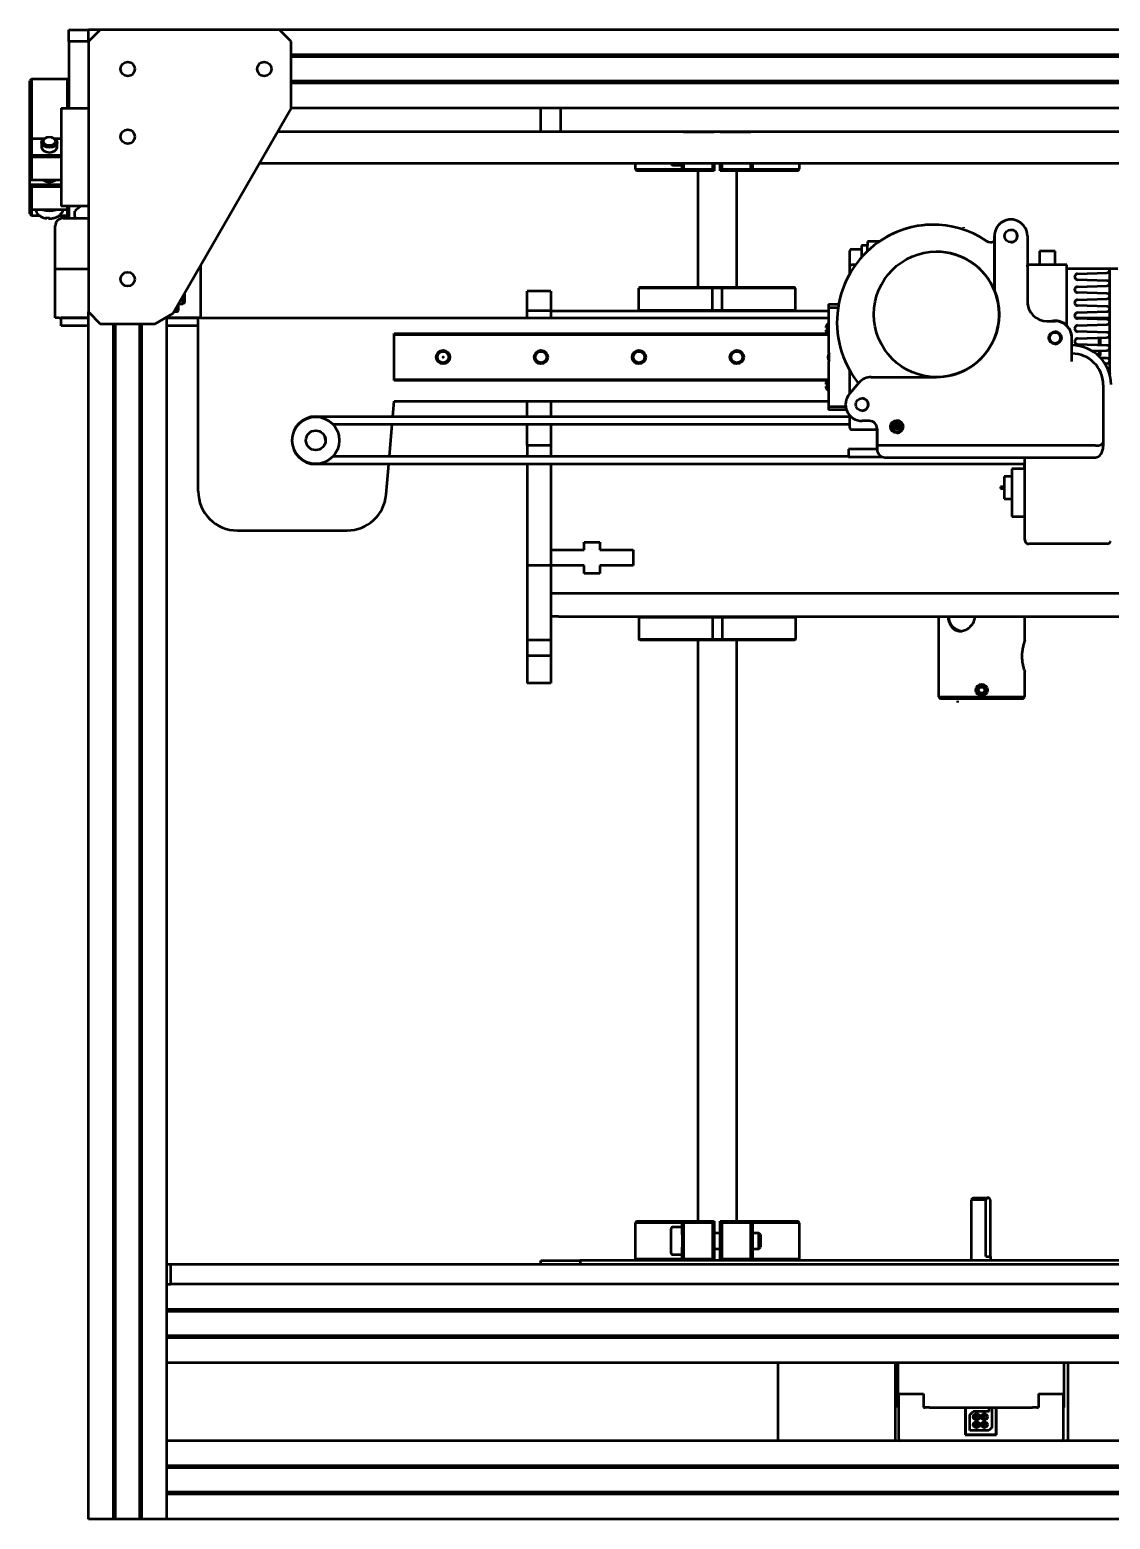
# Model space of a CAD drawing. Header units: millimetres. Extents: x -1615 to 4166, y 5 to 3174.
# Drawn here: x -453.9 to -270, y 2323.9 to 2577.2 of the extents above; entities that cross this region are included whole.
import ezdxf

# ---------------------------------------------------------------- set-up
doc = ezdxf.new("R2010")
doc.units = ezdxf.units.MM
doc.header["$LTSCALE"] = 0.25
doc.header["$PDSIZE"] = -1
doc.layers.add('Net dam', color=7, linetype='Continuous', lineweight=50)

msp = doc.modelspace()

# ---------------------------------------------------------------- linework, layer by layer
at = {"layer": 'Net dam'}
for p, q in [((-447.252, 2577.228), (-443.919, 2577.228)), ((-447.252, 2575.228), (-447.252, 2577.228)), ((-441.919, 2577.228), (-443.919, 2575.228)), ((-441.919, 2577.228), (-443.919, 2577.228)), ((-443.919, 2576.228), (-443.919, 2577.228)), ((-411.416, 2577.228), (-441.919, 2577.228)), ((-409.416, 2575.228), (-411.416, 2577.228)), ((-172.422, 2577.228), (-411.416, 2577.228)), ((-443.919, 2575.228), (-447.252, 2575.228)), ((-447.252, 2575.228), (-447.252, 2563.895)), ((-443.919, 2575.228), (-443.919, 2576.228)), ((-443.919, 2575.228), (-443.919, 2529.228)), ((-409.416, 2563.895), (-409.416, 2575.228)), ((-174.422, 2572.962), (-409.416, 2572.962)), ((-174.422, 2572.628), (-409.416, 2572.628)), ((-453.652, 2568.817), (-453.919, 2568.55)), ((-447.519, 2568.817), (-453.652, 2568.817)), ((-453.652, 2568.817), (-453.652, 2564.263)), ((-447.252, 2568.55), (-447.519, 2568.817)), ((-447.519, 2564.263), (-447.519, 2568.817)), ((-453.919, 2564.361), (-453.919, 2568.55)), ((-174.422, 2568.495), (-409.416, 2568.495)), ((-174.422, 2568.162), (-409.416, 2568.162)), ((-453.919, 2558.623), (-453.919, 2564.361)), ((-453.652, 2564.263), (-453.652, 2558.706)), ((-448.586, 2563.895), (-448.586, 2547.228)), ((-448.586, 2563.895), (-443.919, 2563.895)), ((-447.519, 2563.895), (-447.519, 2564.263)), ((-429.586, 2528.96), (-409.416, 2563.895)), ((-174.422, 2563.895), (-409.416, 2563.895)), ((-366.919, 2559.895), (-366.919, 2563.895)), ((-363.586, 2563.895), (-363.586, 2559.895)), ((-453.919, 2558.623), (-453.652, 2558.706)), ((-451.443, 2558.706), (-453.652, 2558.706)), ((-453.652, 2558.706), (-453.652, 2555.92)), ((-451.203, 2558.816), (-451.352, 2558.75)), ((-449.819, 2558.75), (-449.968, 2558.816)), ((-448.586, 2558.706), (-449.729, 2558.706)), ((-172.112, 2559.895), (-411.725, 2559.895)), ((-363.586, 2559.895), (-366.919, 2559.895)), ((-342.652, 2559.895), (-363.586, 2559.895)), ((-342.652, 2559.895), (-337.419, 2559.895)), ((-336.419, 2559.895), (-337.419, 2559.895)), ((-336.419, 2559.895), (-331.186, 2559.895)), ((-252.652, 2559.895), (-331.186, 2559.895)), ((-453.919, 2555.713), (-453.919, 2558.623)), ((-451.919, 2558.059), (-451.919, 2557.228)), ((-449.252, 2557.228), (-449.252, 2558.059)), ((-453.919, 2555.713), (-453.652, 2555.92)), ((-453.919, 2555.713), (-453.652, 2555.544)), ((-453.919, 2551.663), (-453.919, 2555.713)), ((-453.652, 2555.544), (-453.652, 2555.92)), ((-453.652, 2555.92), (-448.586, 2555.92)), ((-448.586, 2555.544), (-453.652, 2555.544)), ((-453.652, 2555.544), (-453.652, 2551.7)), ((-414.805, 2554.562), (-171.919, 2554.562)), ((-350.919, 2554.562), (-350.919, 2553.495)), ((-344.786, 2554.495), (-344.786, 2554.562)), ((-344.519, 2554.228), (-342.919, 2554.228)), ((-342.919, 2553.228), (-342.919, 2554.562)), ((-342.652, 2554.562), (-342.652, 2553.495)), ((-337.686, 2553.495), (-337.686, 2554.562)), ((-337.419, 2554.562), (-337.419, 2553.228)), ((-336.419, 2553.228), (-336.419, 2554.562)), ((-336.152, 2554.562), (-336.152, 2553.495)), ((-331.186, 2553.495), (-331.186, 2554.562)), ((-330.919, 2554.562), (-330.919, 2553.228)), ((-322.919, 2553.495), (-322.919, 2554.562)), ((-453.919, 2551.663), (-453.652, 2551.7)), ((-448.586, 2551.663), (-453.919, 2551.663)), ((-453.919, 2550.889), (-453.919, 2551.663)), ((-453.652, 2551.7), (-448.586, 2551.7)), ((-350.919, 2553.495), (-350.652, 2553.228)), ((-350.919, 2553.495), (-348.605, 2553.495)), ((-348.523, 2553.228), (-350.652, 2553.228)), ((-348.605, 2553.495), (-342.919, 2553.495)), ((-342.919, 2553.228), (-348.523, 2553.228)), ((-342.919, 2553.228), (-342.652, 2553.495)), ((-337.419, 2553.228), (-342.919, 2553.228)), ((-342.652, 2553.495), (-337.686, 2553.495)), ((-340.252, 2553.228), (-340.252, 2533.425)), ((-337.419, 2553.228), (-337.686, 2553.495)), ((-336.419, 2553.228), (-336.152, 2553.495)), ((-330.919, 2553.228), (-336.419, 2553.228)), ((-336.152, 2553.495), (-331.186, 2553.495)), ((-333.586, 2533.425), (-333.586, 2553.228)), ((-331.186, 2553.495), (-330.919, 2553.228)), ((-330.919, 2553.495), (-325.233, 2553.495)), ((-325.314, 2553.228), (-330.919, 2553.228)), ((-323.186, 2553.228), (-325.314, 2553.228)), ((-325.233, 2553.495), (-322.919, 2553.495)), ((-323.186, 2553.228), (-322.919, 2553.495)), ((-453.652, 2550.514), (-453.919, 2550.889)), ((-453.919, 2546.838), (-453.919, 2550.889)), ((-453.919, 2550.889), (-448.586, 2550.889)), ((-453.652, 2550.514), (-453.652, 2546.67)), ((-448.586, 2550.514), (-453.652, 2550.514)), ((-453.652, 2546.67), (-453.919, 2546.838)), ((-453.652, 2546.632), (-453.919, 2546.838)), ((-453.919, 2546.398), (-453.919, 2546.838)), ((-453.919, 2545.906), (-453.919, 2546.398)), ((-453.652, 2546.67), (-447.519, 2546.67)), ((-453.652, 2546.632), (-453.652, 2546.67)), ((-447.252, 2546.632), (-453.652, 2546.632)), ((-453.652, 2546.632), (-453.652, 2546.174)), ((-453.652, 2546.174), (-453.652, 2545.639)), ((-443.919, 2547.228), (-448.586, 2547.228)), ((-447.519, 2546.67), (-447.519, 2547.228)), ((-447.252, 2546.632), (-447.519, 2546.67)), ((-447.519, 2546.174), (-447.519, 2546.632)), ((-447.519, 2545.639), (-447.519, 2546.174)), ((-447.252, 2547.228), (-447.252, 2546.632)), ((-447.252, 2546.632), (-447.252, 2545.196)), ((-453.919, 2545.906), (-453.652, 2545.639)), ((-453.652, 2545.639), (-452.285, 2545.639)), ((-450.586, 2545.187), (-451.208, 2545.248)), ((-449.586, 2536.562), (-449.586, 2543.863)), ((-448.879, 2545.639), (-447.519, 2545.639)), ((-448.252, 2545.196), (-443.919, 2545.196)), ((-447.519, 2545.639), (-447.252, 2545.906)), ((-446.252, 2545.475), (-446.252, 2545.196)), ((-300.161, 2544.075), (-300.162, 2544.075)), ((-295.012, 2543.681), (-295.012, 2543.517)), ((-286.946, 2544.962), (-286.946, 2544.962)), ((-311.367, 2541.228), (-311.367, 2540.562)), ((-309.327, 2541.228), (-311.367, 2541.228)), ((-289.746, 2542.162), (-289.746, 2532.881)), ((-289.745, 2532.881), (-289.745, 2542.162)), ((-284.146, 2542.162), (-284.146, 2531.012)), ((-314.367, 2536.895), (-314.367, 2539.562)), ((-314.034, 2539.895), (-312.367, 2539.895)), ((-312.367, 2540.562), (-312.367, 2538.534)), ((-311.367, 2540.562), (-312.367, 2540.562)), ((-312.367, 2539.562), (-312.367, 2538.534)), ((-311.367, 2539.572), (-311.367, 2540.562)), ((-282.101, 2539.562), (-282.101, 2537.228)), ((-279.434, 2539.562), (-282.101, 2539.562)), ((-279.434, 2537.228), (-279.434, 2539.562)), ((-449.586, 2536.562), (-448.919, 2536.562)), ((-449.586, 2528.228), (-449.586, 2536.562)), ((-448.919, 2536.562), (-443.919, 2536.562)), ((-425.197, 2536.562), (-424.855, 2536.562)), ((-424.855, 2537.154), (-424.855, 2536.562)), ((-424.855, 2536.562), (-424.855, 2528.228)), ((-314.367, 2535.734), (-314.367, 2536.895)), ((-313.409, 2537.228), (-314.034, 2537.228)), ((-284.101, 2537.028), (-284.146, 2537.028)), ((-277.434, 2537.228), (-284.101, 2537.228)), ((-284.101, 2536.915), (-284.101, 2537.228)), ((-284.101, 2536.915), (-284.101, 2534.028)), ((-277.434, 2536.562), (-277.434, 2537.228)), ((-270.234, 2536.562), (-277.434, 2536.562)), ((-277.434, 2535.67), (-277.434, 2536.562)), ((-275.599, 2535.722), (-270.635, 2535.895)), ((-268.772, 2536.562), (-270.105, 2536.562)), ((-270.105, 2536.462), (-270.105, 2536.562)), ((-270.105, 2533.895), (-270.105, 2536.361)), ((-350.119, 2533.425), (-350.252, 2533.291)), ((-350.119, 2533.425), (-337.673, 2533.425)), ((-337.673, 2533.425), (-337.728, 2533.291)), ((-337.673, 2533.425), (-336.165, 2533.425)), ((-336.11, 2533.291), (-336.165, 2533.425)), ((-336.165, 2533.425), (-323.719, 2533.425)), ((-323.586, 2533.291), (-323.719, 2533.425)), ((-284.101, 2534.028), (-284.101, 2530.463)), ((-277.434, 2531.465), (-277.434, 2535.67)), ((-275.599, 2533.522), (-270.635, 2533.695)), ((-270.628, 2534.548), (-275.592, 2534.722)), ((-270.105, 2518.488), (-270.105, 2533.895)), ((-427.852, 2530.562), (-427.852, 2531.963)), ((-427.586, 2530.828), (-427.852, 2530.562)), ((-427.586, 2532.424), (-427.586, 2530.828)), ((-365.252, 2532.758), (-369.252, 2532.758)), ((-369.252, 2529.425), (-369.252, 2532.758)), ((-365.252, 2532.758), (-365.252, 2529.425)), ((-350.252, 2529.558), (-350.252, 2533.291)), ((-337.728, 2533.291), (-350.252, 2533.291)), ((-337.728, 2529.558), (-337.728, 2533.291)), ((-336.11, 2533.291), (-337.728, 2533.291)), ((-336.11, 2529.558), (-336.11, 2533.291)), ((-323.586, 2533.291), (-336.11, 2533.291)), ((-323.586, 2529.558), (-323.586, 2533.291)), ((-289.746, 2532.881), (-289.745, 2532.881)), ((-277.434, 2526.931), (-277.434, 2531.453)), ((-275.599, 2531.322), (-270.635, 2531.495)), ((-270.628, 2532.348), (-275.592, 2532.522)), ((-443.919, 2529.228), (-441.919, 2527.228)), ((-443.919, 2323.895), (-443.919, 2529.228)), ((-432.586, 2527.228), (-429.586, 2528.96)), ((-430.586, 2363.895), (-430.586, 2528.383)), ((-428.846, 2529.228), (-429.431, 2529.228)), ((-429.281, 2529.488), (-428.586, 2529.488)), ((-428.846, 2529.228), (-428.586, 2529.488)), ((-427.852, 2530.562), (-428.661, 2530.562)), ((-428.586, 2529.488), (-428.586, 2530.562)), ((-365.252, 2529.425), (-369.252, 2529.425)), ((-369.252, 2528.228), (-369.252, 2529.425)), ((-365.252, 2529.425), (-363.919, 2529.425)), ((-365.252, 2529.425), (-365.252, 2528.228)), ((-363.919, 2529.425), (-318.006, 2529.425)), ((-350.119, 2529.425), (-350.252, 2529.558)), ((-350.252, 2529.558), (-337.728, 2529.558)), ((-337.673, 2529.425), (-337.728, 2529.558)), ((-337.728, 2529.558), (-336.11, 2529.558)), ((-336.11, 2529.558), (-336.165, 2529.425)), ((-336.11, 2529.558), (-323.586, 2529.558)), ((-323.586, 2529.558), (-323.719, 2529.425)), ((-318.006, 2530.562), (-316.261, 2530.562)), ((-318.006, 2530.562), (-318.006, 2529.941)), ((-318.006, 2529.941), (-318.006, 2522.291)), ((-316.365, 2529.941), (-318.006, 2529.941)), ((-275.599, 2529.122), (-270.635, 2529.295)), ((-270.628, 2530.148), (-275.592, 2530.322)), ((-270.286, 2529.425), (-270.105, 2529.425)), ((-448.919, 2528.228), (-449.586, 2528.228)), ((-448.919, 2528.228), (-443.919, 2528.228)), ((-448.586, 2526.895), (-448.586, 2528.228)), ((-443.919, 2528.228), (-448.586, 2528.228)), ((-443.919, 2526.895), (-448.586, 2526.895)), ((-441.919, 2527.228), (-432.586, 2527.228)), ((-439.652, 2323.895), (-439.652, 2527.228)), ((-439.319, 2323.895), (-439.319, 2527.228)), ((-435.186, 2323.895), (-435.186, 2527.228)), ((-434.852, 2323.895), (-434.852, 2527.228)), ((-430.586, 2528.228), (-425.522, 2528.228)), ((-425.252, 2528.228), (-430.586, 2528.228)), ((-425.252, 2526.895), (-430.586, 2526.895)), ((-424.855, 2528.228), (-425.252, 2528.228)), ((-425.252, 2526.895), (-425.252, 2528.228)), ((-425.252, 2498.73), (-425.252, 2526.895)), ((-424.855, 2528.228), (-318.006, 2528.228)), ((-280.813, 2527.678), (-279.429, 2527.679)), ((-279.429, 2527.745), (-279.429, 2527.745)), ((-275.909, 2528.228), (-270.105, 2528.228)), ((-275.599, 2526.922), (-270.635, 2527.095)), ((-270.628, 2527.948), (-275.592, 2528.122)), ((-270.628, 2525.748), (-275.592, 2525.922)), ((-391.919, 2525.362), (-391.919, 2525.562)), ((-391.919, 2525.562), (-318.006, 2525.562)), ((-391.919, 2517.762), (-391.919, 2525.362)), ((-318.006, 2525.362), (-391.919, 2525.362)), ((-318.237, 2525.64), (-318.161, 2525.562)), ((-318.216, 2525.645), (-318.231, 2525.645)), ((-276.578, 2524.859), (-276.578, 2524.895)), ((-276.578, 2520.828), (-276.578, 2524.828)), ((-275.599, 2524.722), (-270.635, 2524.895)), ((-270.628, 2523.548), (-275.592, 2523.722)), ((-271.901, 2523.593), (-271.901, 2524.851)), ((-271.701, 2524.695), (-271.858, 2524.852)), ((-271.701, 2523.586), (-271.701, 2524.695)), ((-270.185, 2525.562), (-270.105, 2525.562)), ((-270.105, 2525.362), (-270.105, 2525.362)), ((-317.873, 2522.291), (-318.006, 2522.291)), ((-318.006, 2521.985), (-318.006, 2521.139)), ((-318.006, 2520.833), (-318.006, 2513.182)), ((-318.006, 2520.833), (-317.873, 2520.833)), ((-317.873, 2520.833), (-317.873, 2522.291)), ((-273.142, 2522.607), (-270.635, 2522.695)), ((-272.169, 2521.895), (-271.901, 2521.895)), ((-271.901, 2521.895), (-271.901, 2522.651)), ((-271.901, 2521.895), (-271.767, 2521.895)), ((-271.701, 2521.962), (-271.701, 2522.658)), ((-270.628, 2521.348), (-271.65, 2521.384)), ((-314.367, 2515.363), (-314.367, 2519.256)), ((-310.732, 2518.162), (-299.612, 2518.162)), ((-310.732, 2518.162), (-310.732, 2518.162)), ((-270.96, 2520.484), (-270.635, 2520.495)), ((-391.919, 2517.762), (-318.006, 2517.762)), ((-391.919, 2517.562), (-391.919, 2517.762)), ((-318.006, 2517.562), (-391.919, 2517.562)), ((-318.161, 2517.562), (-318.236, 2517.484)), ((-318.216, 2516.045), (-318.231, 2516.045)), ((-314.4, 2515.325), (-312.752, 2517.236)), ((-312.752, 2517.236), (-314.4, 2515.325)), ((-312.907, 2517.057), (-313.041, 2517.269)), ((-313.04, 2517.269), (-312.906, 2517.058)), ((-271.245, 2516.828), (-271.245, 2507.047)), ((-392.141, 2511.458), (-391.919, 2514.064)), ((-391.919, 2514.064), (-318.006, 2514.064)), ((-369.252, 2511.458), (-369.252, 2514.064)), ((-365.252, 2514.064), (-365.252, 2511.458)), ((-318.006, 2513.182), (-315.061, 2513.182)), ((-318.006, 2513.182), (-318.006, 2512.562)), ((-405.252, 2511.458), (-314.367, 2511.458)), ((-314.918, 2512.562), (-318.006, 2512.562)), ((-314.367, 2509.562), (-314.367, 2511.632)), ((-311.044, 2510.697), (-312.279, 2510.697)), ((-312.279, 2510.697), (-312.279, 2510.697)), ((-306.834, 2509.295), (-306.834, 2510.543)), ((-306.634, 2509.295), (-306.634, 2510.626)), ((-306.434, 2509.295), (-306.434, 2510.66)), ((-306.234, 2509.295), (-306.234, 2510.65)), ((-306.034, 2509.295), (-306.034, 2510.596)), ((-402.327, 2510.125), (-314.367, 2510.125)), ((-392.721, 2504.669), (-392.255, 2510.125)), ((-369.252, 2506.495), (-369.252, 2510.125)), ((-365.252, 2510.125), (-365.252, 2506.495)), ((-314.034, 2509.228), (-309.711, 2509.228)), ((-309.712, 2508.895), (-309.711, 2508.938)), ((-309.712, 2505.895), (-309.712, 2508.895)), ((-309.711, 2506.495), (-309.711, 2509.364)), ((-309.711, 2509.364), (-309.711, 2505.828)), ((-309.711, 2505.895), (-309.711, 2508.895)), ((-307.234, 2509.357), (-307.234, 2510.1)), ((-307.166, 2509.228), (-307.101, 2509.228)), ((-307.034, 2509.295), (-307.101, 2509.228)), ((-307.034, 2509.295), (-307.034, 2510.392)), ((-306.967, 2509.228), (-307.034, 2509.295)), ((-306.967, 2509.228), (-306.901, 2509.228)), ((-306.834, 2509.295), (-306.901, 2509.228)), ((-306.767, 2509.228), (-306.834, 2509.295)), ((-306.767, 2509.228), (-306.701, 2509.228)), ((-306.634, 2509.295), (-306.701, 2509.228)), ((-306.567, 2509.228), (-306.634, 2509.295)), ((-306.567, 2509.228), (-306.501, 2509.228)), ((-306.434, 2509.295), (-306.501, 2509.228)), ((-306.367, 2509.228), (-306.434, 2509.295)), ((-306.367, 2509.228), (-306.301, 2509.228)), ((-306.234, 2509.295), (-306.301, 2509.228)), ((-306.167, 2509.228), (-306.234, 2509.295)), ((-306.167, 2509.228), (-306.101, 2509.228)), ((-306.034, 2509.295), (-306.101, 2509.228)), ((-305.967, 2509.228), (-306.034, 2509.295)), ((-305.967, 2509.228), (-305.901, 2509.228)), ((-305.834, 2509.295), (-305.901, 2509.228)), ((-305.834, 2509.295), (-305.834, 2510.486)), ((-305.767, 2509.228), (-305.834, 2509.295)), ((-305.767, 2509.228), (-305.701, 2509.228)), ((-305.634, 2509.295), (-305.701, 2509.228)), ((-305.634, 2509.295), (-305.634, 2510.291)), ((-305.588, 2509.232), (-305.634, 2509.295)), ((-369.252, 2506.495), (-369.252, 2504.669)), ((-365.252, 2506.495), (-369.252, 2506.495)), ((-365.252, 2506.495), (-365.252, 2504.669)), ((-314.579, 2505.895), (-314.579, 2504.562)), ((-309.711, 2505.895), (-314.579, 2505.895)), ((-272.578, 2506.495), (-309.711, 2506.495)), ((-309.711, 2506.495), (-309.711, 2505.828)), ((-271.245, 2507.047), (-271.245, 2506.381)), ((-284.616, 2503.336), (-405.252, 2503.336)), ((-403.02, 2504.078), (-403.019, 2504.078)), ((-314.579, 2504.669), (-402.327, 2504.669)), ((-393.276, 2498.163), (-392.835, 2503.336)), ((-369.252, 2503.336), (-369.252, 2491.113)), ((-365.252, 2503.336), (-365.252, 2491.113)), ((-308.794, 2504.562), (-314.579, 2504.562)), ((-308.378, 2504.495), (-272.579, 2504.495)), ((-284.579, 2503.611), (-284.616, 2503.599)), ((-284.616, 2502.562), (-284.616, 2503.599)), ((-284.579, 2500.416), (-284.579, 2504.495)), ((-286.767, 2501.262), (-288.101, 2501.262)), ((-288.101, 2501.262), (-288.101, 2497.462)), ((-284.579, 2502.562), (-286.767, 2502.562)), ((-286.767, 2502.562), (-286.767, 2500.562)), ((-286.767, 2500.562), (-286.767, 2496.428)), ((-284.579, 2496.174), (-284.579, 2500.416)), ((-288.101, 2499.49), (-288.701, 2499.49)), ((-288.701, 2499.49), (-288.701, 2499.233)), ((-288.701, 2499.233), (-288.101, 2499.233)), ((-288.101, 2497.462), (-286.767, 2497.462)), ((-286.767, 2496.428), (-286.767, 2494.428)), ((-284.579, 2490.475), (-284.579, 2497.023)), ((-284.579, 2492.232), (-284.579, 2496.174)), ((-286.767, 2494.428), (-284.579, 2494.428)), ((-418.586, 2492.064), (-399.919, 2492.064)), ((-369.252, 2491.113), (-369.252, 2486.091)), ((-365.252, 2491.113), (-365.252, 2486.091)), ((-284.579, 2490.475), (-284.579, 2492.232)), ((-365.252, 2488.758), (-359.586, 2488.758)), ((-359.586, 2490.091), (-356.919, 2490.091)), ((-359.586, 2488.758), (-359.586, 2490.091)), ((-356.919, 2490.091), (-356.919, 2488.758)), ((-356.919, 2488.758), (-351.252, 2488.758)), ((-351.252, 2488.758), (-351.252, 2486.091)), ((-270.579, 2489.808), (-283.912, 2489.808)), ((-283.912, 2489.808), (-283.912, 2489.808)), ((-365.252, 2486.091), (-369.252, 2486.091)), ((-369.252, 2486.091), (-369.252, 2482.091)), ((-359.586, 2486.091), (-365.252, 2486.091)), ((-365.252, 2486.091), (-365.252, 2482.091)), ((-359.586, 2484.758), (-359.586, 2486.091)), ((-351.252, 2486.091), (-356.919, 2486.091)), ((-356.919, 2486.091), (-356.919, 2484.758)), ((-356.919, 2484.758), (-359.586, 2484.758)), ((-369.252, 2482.091), (-369.252, 2473.425)), ((-365.252, 2482.091), (-365.252, 2473.425)), ((-365.252, 2481.425), (-363.919, 2481.425)), ((-363.919, 2481.425), (-219.919, 2481.425)), ((-363.919, 2477.425), (-365.252, 2477.425)), ((-363.919, 2477.425), (-219.919, 2477.425)), ((-350.119, 2477.425), (-350.252, 2477.291)), ((-337.728, 2477.291), (-350.252, 2477.291)), ((-350.252, 2477.291), (-350.252, 2473.558)), ((-337.673, 2477.425), (-337.728, 2477.291)), ((-336.11, 2477.291), (-337.728, 2477.291)), ((-337.728, 2477.291), (-337.728, 2473.558)), ((-336.11, 2477.291), (-336.165, 2477.425)), ((-323.586, 2477.291), (-336.11, 2477.291)), ((-336.11, 2477.291), (-336.11, 2473.558)), ((-323.586, 2477.291), (-323.719, 2477.425)), ((-323.586, 2477.291), (-323.586, 2473.558)), ((-299.252, 2477.425), (-299.252, 2463.758)), ((-284.586, 2473.358), (-284.586, 2477.425)), ((-365.252, 2473.425), (-369.252, 2473.425)), ((-369.252, 2473.425), (-369.252, 2470.758)), ((-365.252, 2473.425), (-365.252, 2470.758)), ((-350.252, 2473.558), (-337.728, 2473.558)), ((-350.119, 2473.425), (-350.252, 2473.558)), ((-337.673, 2473.425), (-350.119, 2473.425)), ((-340.252, 2473.425), (-340.252, 2374.562)), ((-337.728, 2473.558), (-336.11, 2473.558)), ((-337.673, 2473.425), (-337.728, 2473.558)), ((-336.165, 2473.425), (-337.673, 2473.425)), ((-336.11, 2473.558), (-336.165, 2473.425)), ((-323.719, 2473.425), (-336.165, 2473.425)), ((-336.11, 2473.558), (-323.586, 2473.558)), ((-333.586, 2374.562), (-333.586, 2473.425)), ((-323.586, 2473.558), (-323.719, 2473.425)), ((-365.252, 2470.758), (-369.252, 2470.758)), ((-369.252, 2470.758), (-369.252, 2466.091)), ((-365.252, 2470.758), (-365.252, 2466.091)), ((-284.586, 2463.758), (-284.586, 2468.061)), ((-365.252, 2466.091), (-369.252, 2466.091)), ((-292.208, 2465.425), (-292.496, 2464.925)), ((-292.208, 2465.425), (-291.63, 2465.425)), ((-291.63, 2465.425), (-291.342, 2464.925)), ((-299.252, 2463.758), (-298.919, 2463.425)), ((-299.252, 2463.758), (-284.586, 2463.758)), ((-284.919, 2463.425), (-298.919, 2463.425)), ((-296.04, 2463.425), (-296.04, 2463.318)), ((-296.04, 2463.078), (-296.04, 2462.81)), ((-292.208, 2464.425), (-292.496, 2464.925)), ((-292.208, 2464.425), (-291.63, 2464.425)), ((-291.63, 2464.425), (-291.342, 2464.925)), ((-284.919, 2463.425), (-284.586, 2463.758)), ((-293.373, 2378.562), (-293.706, 2378.228)), ((-293.706, 2378.228), (-293.706, 2367.895)), ((-291.238, 2378.228), (-293.706, 2378.228)), ((-293.373, 2378.562), (-290.825, 2378.562)), ((-291.238, 2368.562), (-291.238, 2378.228)), ((-290.825, 2378.562), (-290.706, 2378.562)), ((-290.565, 2378.42), (-290.706, 2378.562)), ((-290.412, 2368.562), (-290.412, 2378.228)), ((-350.652, 2374.562), (-350.919, 2374.295)), ((-350.919, 2374.295), (-350.919, 2368.162)), ((-348.605, 2374.295), (-350.919, 2374.295)), ((-350.652, 2374.562), (-348.523, 2374.562)), ((-342.919, 2374.295), (-348.605, 2374.295)), ((-348.523, 2374.562), (-342.652, 2374.562)), ((-342.919, 2374.295), (-342.652, 2374.562)), ((-342.919, 2374.295), (-342.652, 2374.295)), ((-342.919, 2372.311), (-342.919, 2374.295)), ((-342.652, 2374.295), (-342.652, 2374.562)), ((-342.652, 2374.562), (-337.419, 2374.562)), ((-337.686, 2374.295), (-342.652, 2374.295)), ((-342.652, 2374.295), (-342.652, 2368.162)), ((-337.686, 2374.295), (-337.419, 2374.562)), ((-337.686, 2368.162), (-337.686, 2374.295)), ((-337.419, 2374.562), (-337.419, 2367.895)), ((-336.419, 2374.562), (-331.186, 2374.562)), ((-336.419, 2374.562), (-336.152, 2374.295)), ((-336.419, 2367.895), (-336.419, 2374.562)), ((-331.186, 2374.295), (-336.152, 2374.295)), ((-336.152, 2374.295), (-336.152, 2368.162)), ((-331.186, 2374.562), (-331.186, 2374.295)), ((-331.186, 2374.562), (-330.919, 2374.295)), ((-331.186, 2374.562), (-325.314, 2374.562)), ((-331.186, 2368.162), (-331.186, 2374.295)), ((-331.186, 2374.295), (-330.919, 2374.295)), ((-330.919, 2374.295), (-330.919, 2367.895)), ((-325.233, 2374.295), (-330.919, 2374.295)), ((-325.314, 2374.562), (-323.186, 2374.562)), ((-322.919, 2374.295), (-325.233, 2374.295)), ((-322.919, 2374.295), (-323.186, 2374.562)), ((-322.919, 2368.162), (-322.919, 2374.295)), ((-344.786, 2371.228), (-344.786, 2373.295)), ((-344.786, 2369.162), (-344.786, 2371.228)), ((-342.919, 2373.562), (-344.519, 2373.562)), ((-342.919, 2372.311), (-342.919, 2370.145)), ((-336.419, 2372.562), (-337.419, 2372.562)), ((-329.846, 2372.562), (-330.919, 2372.562)), ((-329.586, 2372.302), (-329.846, 2372.562)), ((-329.846, 2369.895), (-329.846, 2372.562)), ((-329.586, 2372.302), (-329.586, 2370.155)), ((-344.519, 2368.895), (-342.919, 2368.895)), ((-342.919, 2367.895), (-342.919, 2370.145)), ((-337.419, 2369.895), (-336.419, 2369.895)), ((-330.919, 2369.895), (-329.846, 2369.895)), ((-329.846, 2369.895), (-329.586, 2370.155)), ((-429.919, 2367.228), (-430.586, 2367.228)), ((-429.919, 2363.895), (-429.919, 2367.228)), ((-153.919, 2367.228), (-429.919, 2367.228)), ((-366.919, 2367.228), (-366.919, 2367.895)), ((-366.919, 2367.895), (-360.252, 2367.895)), ((-360.252, 2367.895), (-360.252, 2367.228)), ((-223.586, 2367.895), (-360.252, 2367.895)), ((-350.919, 2368.162), (-350.652, 2367.895)), ((-350.919, 2368.162), (-348.605, 2368.162)), ((-348.605, 2368.162), (-342.919, 2368.162)), ((-342.919, 2367.895), (-342.652, 2368.162)), ((-342.652, 2368.162), (-337.686, 2368.162)), ((-337.419, 2367.895), (-337.686, 2368.162)), ((-336.419, 2367.895), (-336.152, 2368.162)), ((-336.152, 2368.162), (-331.186, 2368.162)), ((-331.186, 2368.162), (-330.919, 2367.895)), ((-330.919, 2368.162), (-325.233, 2368.162)), ((-325.233, 2368.162), (-322.919, 2368.162)), ((-323.186, 2367.895), (-322.919, 2368.162)), ((-291.238, 2368.562), (-290.373, 2368.562)), ((-290.373, 2367.895), (-290.373, 2368.562)), ((-430.586, 2363.895), (-429.919, 2363.895)), ((-430.586, 2362.895), (-430.586, 2363.895)), ((-153.919, 2363.895), (-429.919, 2363.895)), ((-430.586, 2359.762), (-430.586, 2362.895)), ((-430.586, 2359.628), (-430.586, 2359.762)), ((-430.586, 2359.628), (-153.252, 2359.628)), ((-430.586, 2359.495), (-430.586, 2359.628)), ((-430.586, 2359.428), (-430.586, 2359.495)), ((-430.586, 2359.295), (-430.586, 2359.428)), ((-430.586, 2359.295), (-153.252, 2359.295)), ((-430.586, 2355.162), (-430.586, 2359.295)), ((-430.586, 2355.162), (-153.252, 2355.162)), ((-430.586, 2355.028), (-430.586, 2355.162)), ((-430.586, 2354.962), (-430.586, 2355.028)), ((-430.586, 2354.828), (-430.586, 2354.962)), ((-430.586, 2354.828), (-153.252, 2354.828)), ((-430.586, 2354.695), (-430.586, 2354.828)), ((-430.586, 2351.562), (-430.586, 2354.695)), ((-430.586, 2350.562), (-430.586, 2351.562)), ((-430.586, 2350.562), (-153.252, 2350.562)), ((-430.586, 2337.228), (-430.586, 2350.562)), ((-326.586, 2350.562), (-326.586, 2337.228)), ((-306.586, 2337.228), (-306.586, 2350.562)), ((-306.139, 2342.895), (-306.139, 2350.562)), ((-277.94, 2350.562), (-277.94, 2342.895)), ((-277.252, 2350.562), (-277.252, 2337.228)), ((-306.04, 2337.562), (-306.04, 2345.228)), ((-306.04, 2345.228), (-305.649, 2345.228)), ((-305.649, 2345.228), (-303.897, 2345.228)), ((-303.897, 2345.228), (-302.954, 2345.228)), ((-302.954, 2345.228), (-301.8, 2345.228)), ((-301.8, 2345.228), (-301.8, 2342.895)), ((-282.279, 2345.228), (-282.279, 2342.895)), ((-282.279, 2345.228), (-281.125, 2345.228)), ((-281.125, 2345.228), (-280.182, 2345.228)), ((-280.182, 2345.228), (-278.43, 2345.228)), ((-278.43, 2345.228), (-278.04, 2345.228)), ((-278.04, 2345.228), (-278.04, 2337.562)), ((-306.04, 2342.895), (-306.139, 2342.895)), ((-301.8, 2342.895), (-301.517, 2342.895)), ((-300.794, 2342.895), (-301.517, 2342.895)), ((-300.794, 2342.895), (-294.632, 2342.895)), ((-294.706, 2342.895), (-294.706, 2338.228)), ((-294.632, 2338.314), (-294.632, 2342.895)), ((-294.632, 2342.895), (-290.643, 2342.895)), ((-293.965, 2341.65), (-293.387, 2342.228)), ((-293.965, 2338.981), (-293.965, 2341.65)), ((-290.643, 2342.228), (-293.387, 2342.228)), ((-290.643, 2342.228), (-290.643, 2342.895)), ((-290.643, 2342.895), (-290.11, 2342.895)), ((-290.11, 2339.559), (-290.11, 2342.895)), ((-290.11, 2342.895), (-289.443, 2342.895)), ((-289.443, 2338.314), (-289.443, 2342.895)), ((-289.443, 2342.895), (-283.285, 2342.895)), ((-289.373, 2338.228), (-289.373, 2342.895)), ((-282.562, 2342.895), (-283.285, 2342.895)), ((-282.562, 2342.895), (-282.279, 2342.895)), ((-277.94, 2342.895), (-278.04, 2342.895)), ((-294.632, 2338.314), (-289.443, 2338.314)), ((-290.688, 2338.981), (-293.965, 2338.981)), ((-290.11, 2339.559), (-290.688, 2338.981)), ((-153.252, 2337.228), (-430.586, 2337.228)), ((-430.586, 2336.228), (-430.586, 2337.228)), ((-430.586, 2333.095), (-430.586, 2336.228)), ((-294.706, 2338.228), (-289.373, 2338.228)), ((-430.586, 2332.962), (-430.586, 2333.095)), ((-153.252, 2332.962), (-430.586, 2332.962)), ((-430.586, 2332.828), (-430.586, 2332.962)), ((-430.586, 2332.762), (-430.586, 2332.828)), ((-430.586, 2332.628), (-430.586, 2332.762)), ((-153.252, 2332.628), (-430.586, 2332.628)), ((-430.586, 2328.495), (-430.586, 2332.628)), ((-153.252, 2328.495), (-430.586, 2328.495)), ((-430.586, 2328.362), (-430.586, 2328.495)), ((-430.586, 2328.295), (-430.586, 2328.362)), ((-430.586, 2328.162), (-430.586, 2328.295)), ((-153.252, 2328.162), (-430.586, 2328.162)), ((-430.586, 2328.028), (-430.586, 2328.162)), ((-430.586, 2324.895), (-430.586, 2328.028)), ((-442.919, 2323.895), (-443.919, 2323.895)), ((-439.786, 2323.895), (-442.919, 2323.895)), ((-439.652, 2323.895), (-439.786, 2323.895)), ((-439.519, 2323.895), (-439.652, 2323.895)), ((-439.452, 2323.895), (-439.519, 2323.895)), ((-439.319, 2323.895), (-439.452, 2323.895)), ((-438.593, 2323.895), (-439.319, 2323.895)), ((-435.912, 2323.895), (-438.593, 2323.895)), ((-435.186, 2323.895), (-435.912, 2323.895)), ((-435.052, 2323.895), (-435.186, 2323.895)), ((-434.986, 2323.895), (-435.052, 2323.895)), ((-434.852, 2323.895), (-434.986, 2323.895)), ((-434.719, 2323.895), (-434.852, 2323.895)), ((-431.586, 2323.895), (-434.719, 2323.895)), ((-430.586, 2323.895), (-431.586, 2323.895)), ((-430.586, 2323.895), (-430.586, 2324.895)), ((-153.252, 2323.895), (-430.586, 2323.895))]:
    msp.add_line(p, q, dxfattribs=at)
at = {"layer": 'Net dam', "flags": 128}
for points in [[(-449.819, 2558.75), (-449.643, 2558.656), (-449.354, 2558.382), (-449.252, 2558.059), (-449.354, 2557.736), (-449.643, 2557.462), (-450.075, 2557.279), (-450.586, 2557.215), (-451.096, 2557.279), (-451.528, 2557.462), (-451.817, 2557.736), (-451.919, 2558.059), (-451.817, 2558.382), (-451.528, 2558.656), (-451.352, 2558.75)], [(-450.586, 2558.94), (-450.996, 2558.888), (-451.345, 2558.741), (-451.577, 2558.52), (-451.659, 2558.26), (-451.577, 2558), (-451.345, 2557.78), (-450.996, 2557.632), (-450.586, 2557.581), (-450.175, 2557.632), (-449.827, 2557.78), (-449.594, 2558), (-449.512, 2558.26), (-449.594, 2558.52), (-449.827, 2558.741), (-450.175, 2558.888), (-450.586, 2558.94)], [(-451.919, 2557.228), (-451.817, 2556.905), (-451.528, 2556.631), (-451.096, 2556.448), (-450.586, 2556.384), (-450.075, 2556.448), (-449.643, 2556.631), (-449.354, 2556.905), (-449.252, 2557.228), (-449.252, 2557.228)], [(-279.429, 2527.745), (-279.429, 2527.745), (-280.042, 2527.678)], [(-270.105, 2518.761), (-270.126, 2518.667), (-270.141, 2518.626)], [(-403.586, 2507.397), (-403.712, 2508.035), (-403.72, 2508.053)]]:
    msp.add_lwpolyline(points, dxfattribs=at)
at = {"layer": 'Net dam'}
for centre, radius in [((-437.252, 2570.562), 1.212), ((-414.011, 2570.562), 1.212), ((-437.252, 2559.043), 1.212), ((-286.946, 2542.162), 1.067), ((-299.612, 2528.828), 10.667), ((-437.252, 2534.809), 1.212), ((-279.429, 2524.828), 1.067), ((-279.429, 2524.828), 0.933), ((-383.586, 2521.562), 1.167), ((-383.586, 2521.562), 0.967), ((-366.919, 2521.562), 1.167), ((-366.919, 2521.562), 0.967), ((-350.252, 2521.562), 1.167), ((-350.252, 2521.562), 0.967), ((-333.586, 2521.562), 1.167), ((-333.586, 2521.562), 0.967), ((-312.279, 2513.497), 1.067), ((-405.252, 2507.397), 4), ((-306.378, 2509.728), 1.067), ((-306.378, 2509.728), 0.933), ((-405.252, 2507.397), 1.667), ((-291.919, 2464.925), 1), ((-291.919, 2464.925), 0.813), ((-292.804, 2341.302), 0.538), ((-292.804, 2341.302), 0.186), ((-291.471, 2341.302), 0.538), ((-291.471, 2341.302), 0.186), ((-292.804, 2339.968), 0.538), ((-292.804, 2339.968), 0.186), ((-291.471, 2339.968), 0.538), ((-291.471, 2339.968), 0.186)]:
    msp.add_circle(centre, radius, dxfattribs=at)
for centre, radius, start, end in [((-344.519, 2554.495), 0.267, 180, 270), ((-450.586, 2553.105), 1.773, 234.4145, 305.5855), ((-451.664, 2546.8), 1.264, 187.64684, 234.64488), ((-450.586, 2550.007), 3.545, 252.2067, 287.7933), ((-449.497, 2546.796), 1.253, 306.68653, 352.46527), ((-437.252, 2536.562), 13.333, 126.8699, 132.45415), ((-448.252, 2543.863), 1.333, 90, 180), ((-300.162, 2527.9), 16.175, 90, 125.6602), ((-300.161, 2527.9), 16.175, 56.12212, 125.6602), ((-286.946, 2542.162), 2.8, 90, 180.00541), ((-286.946, 2542.162), 2.8, 0.00541, 180.00541), ((-299.871, 2527.495), 16.674, 125.6602, 217.82911), ((-299.871, 2527.495), 16.674, 125.6602, 217.82911), ((-290.402, 2542.436), 1.333, 236.12212, 299.47913), ((-290.402, 2542.436), 1.333, 270, 299.51021), ((-286.946, 2542.162), 1.067, 0.00541, 90), ((-286.946, 2542.162), 1.067, 270, 0.00541), ((-314.034, 2539.562), 0.333, 90, 180), ((-299.612, 2528.828), 10.667, 21.44284, 90), ((-314.034, 2536.895), 0.333, 90, 180), ((-270.635, 2536.429), 0.534, 270, 359.83573), ((-270.234, 2536.428), 0.133, 359.83573, 90), ((-275.601, 2535.222), 0.5, 89.77602, 271), ((-275.601, 2533.022), 0.5, 89.77602, 271), ((-270.635, 2534.229), 0.534, 270, 352.65224), ((-270.557, 2534.098), 0.456, 7.95627, 98.97322), ((-299.612, 2528.828), 10.667, 270, 22.3291), ((-299.612, 2528.828), 10.667, 270, 22.3291), ((-280.813, 2531.012), 3.333, 180.00541, 270.00125), ((-275.601, 2530.822), 0.5, 89.77602, 271), ((-270.635, 2532.029), 0.534, 270, 352.65224), ((-270.557, 2531.898), 0.456, 7.95627, 98.97322), ((-299.612, 2528.828), 10.667, 359.81234, 4.47901), ((-275.601, 2528.622), 0.5, 89.77602, 271), ((-270.635, 2529.829), 0.534, 270, 352.65224), ((-270.557, 2529.698), 0.456, 7.95627, 98.97322), ((-317.406, 2526.362), 1.081, 138.46735, 169.16175), ((-317.406, 2526.362), 1.081, 190.83825, 221.53265), ((-317.406, 2526.362), 0.834, 165.89948, 194.10052), ((-317.406, 2526.362), 1.1, 123.05573, 138.95261), ((-279.429, 2524.895), 2.85, 0.00541, 102.41783), ((-279.429, 2524.828), 2.85, 0.00541, 90.00125), ((-279.429, 2524.828), 1.067, 270, 90), ((-279.429, 2524.828), 0.933, 270, 90), ((-275.601, 2526.422), 0.5, 89.77602, 271), ((-270.635, 2527.629), 0.534, 270, 352.65224), ((-270.557, 2527.498), 0.456, 7.95627, 98.97322), ((-270.557, 2525.298), 0.456, 7.95627, 98.97322), ((-276.579, 2516.895), 6.667, 0.00541, 89.99966), ((-275.601, 2524.222), 0.5, 89.77602, 271), ((-270.635, 2525.429), 0.534, 270, 352.65224), ((-270.557, 2523.098), 0.456, 7.95627, 98.97322), ((-316.919, 2521.562), 1.167, 144.85513, 215.14487), ((-276.578, 2516.828), 5.333, 0.00541, 90), ((-270.635, 2523.229), 0.534, 270, 352.65224), ((-270.635, 2521.029), 0.534, 270, 352.65224), ((-270.557, 2520.898), 0.456, 7.95627, 98.97322), ((-310.732, 2515.495), 2.667, 90, 139.23136), ((-310.732, 2515.495), 2.667, 90, 139.23136), ((-270.557, 2518.698), 0.456, 7.95627, 51.2169), ((-317.406, 2516.762), 1.081, 138.46735, 169.16175), ((-317.406, 2516.762), 1.081, 190.83825, 221.53265), ((-317.406, 2516.762), 0.834, 165.89948, 194.10052), ((-317.406, 2516.762), 1.1, 220.98699, 236.94427), ((-312.279, 2513.497), 2.8, 139.23136, 270), ((-312.279, 2513.497), 2.8, 139.23136, 270), ((-312.279, 2513.497), 1.067, 0.00541, 90), ((-312.279, 2513.497), 1.067, 270, 0.00541), ((-405.252, 2507.397), 4.061, 90, 270), ((-311.044, 2509.364), 1.333, 0.00541, 90), ((-311.044, 2509.364), 1.333, 0.00541, 90), ((-306.379, 2509.728), 0.933, 270, 90), ((-306.378, 2509.728), 1.067, 0.00541, 90), ((-314.034, 2509.562), 0.333, 180, 270), ((-306.378, 2509.728), 1.067, 270, 0.00541), ((-308.378, 2505.828), 1.333, 179.99459, 270), ((-418.586, 2498.73), 6.667, 180, 270), ((-399.919, 2498.73), 6.667, 270, 355.12021), ((-283.912, 2490.475), 0.667, 180, 270), ((-270.579, 2490.475), 0.667, 270, 338.09567), ((-295.06, 2477.445), 2.495, 180.478, 265.58948), ((-344.519, 2373.295), 0.267, 90, 180), ((-344.519, 2369.162), 0.267, 180, 270), ((-305.706, 2337.562), 0.333, 180, 270), ((-278.373, 2337.562), 0.333, 270, 0)]:
    msp.add_arc(centre, radius, start, end, dxfattribs=at)
for centre, major_axis, ratio, start_param, end_param in [((-308.378, 2505.828), (0.943, 0.943), 0.999937, 2.356163, 3.9269593), ((-272.579, 2506.381), (0, 1.886), 0.7071068, 3.1415927, 4.712389), ((-272.579, 2507.047), (1.333, 0), 0.4142136, 4.712465, 6.2832613), ((-283.912, 2490.475), (0.471, 0.471), 0.9999889, 2.3561024, 3.9268988)]:
    msp.add_ellipse(centre, major_axis=major_axis, ratio=ratio, start_param=start_param, end_param=end_param, dxfattribs=at)
for points, knots in [([(-446.252, 2545.475), (-446.252, 2545.618), (-446.252, 2545.859), (-446.252, 2546.142), (-446.252, 2546.307), (-446.252, 2546.388), (-446.252, 2546.396), (-446.252, 2546.399)], [0, 0, 0, 0, 0.3396172, 0.5724842, 0.75154, 0.8975134, 1, 1, 1, 1]), ([(-452.334, 2545.678), (-452.263, 2545.618), (-452.044, 2545.434), (-451.585, 2545.249), (-451.19, 2545.192), (-451.021, 2545.168)], [0, 0, 0, 0, 0.21778581, 0.6658958, 1, 1, 1, 1]), ([(-450.71, 2545.132), (-450.669, 2545.129), (-450.594, 2545.125), (-450.519, 2545.13), (-450.486, 2545.132)], [0, 0, 0, 0, 0.5547883, 1, 1, 1, 1]), ([(-450.486, 2545.132), (-450.396, 2545.135), (-450.115, 2545.143), (-449.854, 2545.213), (-449.676, 2545.261)], [0, 0, 0, 0, 0.3223576, 1, 1, 1, 1]), ([(-449.676, 2545.261), (-449.633, 2545.27), (-449.364, 2545.323), (-449.051, 2545.472), (-448.863, 2545.651), (-448.814, 2545.697)], [0, 0, 0, 0, 0.1235305, 0.7736288, 1, 1, 1, 1]), ([(-318.468, 2526.565), (-318.435, 2526.565), (-318.381, 2526.565), (-318.26, 2526.565), (-318.216, 2526.565)], [0, 0, 0, 0, 0.6290106, 1, 1, 1, 1]), ([(-318.216, 2526.158), (-318.289, 2526.158), (-318.405, 2526.158), (-318.451, 2526.158), (-318.468, 2526.158)], [0, 0, 0, 0, 0.6290237, 1, 1, 1, 1]), ([(-318.231, 2527.078), (-318.234, 2527.078), (-318.243, 2527.078), (-318.226, 2527.078), (-318.216, 2527.078)], [0, 0, 0, 0, 0.37074717, 1, 1, 1, 1]), ([(-271.767, 2521.895), (-271.761, 2521.895), (-271.752, 2521.896), (-271.738, 2521.901), (-271.728, 2521.907), (-271.72, 2521.914), (-271.715, 2521.921), (-271.709, 2521.928), (-271.704, 2521.939), (-271.701, 2521.951), (-271.701, 2521.958), (-271.701, 2521.962)], [0, 0, 0, 0, 0.255332, 0.3695048, 0.4853585, 0.5370998, 0.5892985, 0.637506, 0.719072, 0.8777656, 1, 1, 1, 1]), ([(-318.468, 2516.965), (-318.435, 2516.965), (-318.381, 2516.965), (-318.26, 2516.965), (-318.216, 2516.965)], [0, 0, 0, 0, 0.6290106, 1, 1, 1, 1]), ([(-318.216, 2516.558), (-318.289, 2516.558), (-318.405, 2516.558), (-318.451, 2516.558), (-318.468, 2516.558)], [0, 0, 0, 0, 0.6290237, 1, 1, 1, 1]), ([(-318.231, 2517.478), (-318.234, 2517.478), (-318.243, 2517.478), (-318.226, 2517.478), (-318.216, 2517.478)], [0, 0, 0, 0, 0.37074717, 1, 1, 1, 1]), ([(-404.39, 2503.491), (-404.385, 2503.492), (-404.372, 2503.495), (-404.272, 2503.517), (-404.151, 2503.552), (-404.097, 2503.568)], [0, 0, 0, 0, 0.2913035, 0.6826961, 1, 1, 1, 1]), ([(-403.144, 2503.998), (-403.142, 2503.999), (-403.08, 2504.035), (-403.035, 2504.068), (-403.024, 2504.075), (-403.019, 2504.078)], [0, 0, 0, 0, 0.0268045, 0.6266697, 1, 1, 1, 1]), ([(-297.619, 2477.425), (-297.62, 2477.339), (-297.627, 2476.974), (-297.451, 2476.352), (-297.09, 2475.653), (-296.52, 2475.147), (-295.797, 2474.918), (-295.016, 2474.991), (-294.262, 2475.332), (-293.611, 2475.916), (-293.139, 2476.675), (-293.074, 2477.252), (-293.043, 2477.521)], [0, 0, 0, 0, 0.0314085, 0.1346371, 0.2418498, 0.3552431, 0.4677633, 0.5740564, 0.6782998, 0.7869772, 0.9008077, 1, 1, 1, 1]), ([(-284.586, 2473.358), (-284.596, 2473.33), (-284.616, 2473.275), (-284.761, 2472.847), (-284.935, 2472.204), (-285.073, 2471.372), (-285.103, 2470.472), (-285.02, 2469.625), (-284.863, 2468.887), (-284.696, 2468.333), (-284.589, 2468.035), (-284.596, 2468.054), (-284.599, 2468.061)], [0, 0, 0, 0, 0.1027213, 0.2052998, 0.3116295, 0.4216563, 0.5273346, 0.6271677, 0.7288717, 0.8369579, 0.9464665, 1, 1, 1, 1]), ([(-290.825, 2378.562), (-290.892, 2378.544), (-291.039, 2378.504), (-291.168, 2378.325), (-291.238, 2378.228)], [0, 0, 0, 0, 0.45567035, 1, 1, 1, 1]), ([(-290.412, 2378.228), (-290.493, 2378.339), (-290.623, 2378.517), (-290.77, 2378.549), (-290.825, 2378.562)], [0, 0, 0, 0, 0.626075, 1, 1, 1, 1])]:
    msp.add_open_spline(points, degree=3, knots=knots, dxfattribs=at)
msp.add_point((-383.586, 2521.562), dxfattribs=at)

doc.saveas('drawing.dxf')
